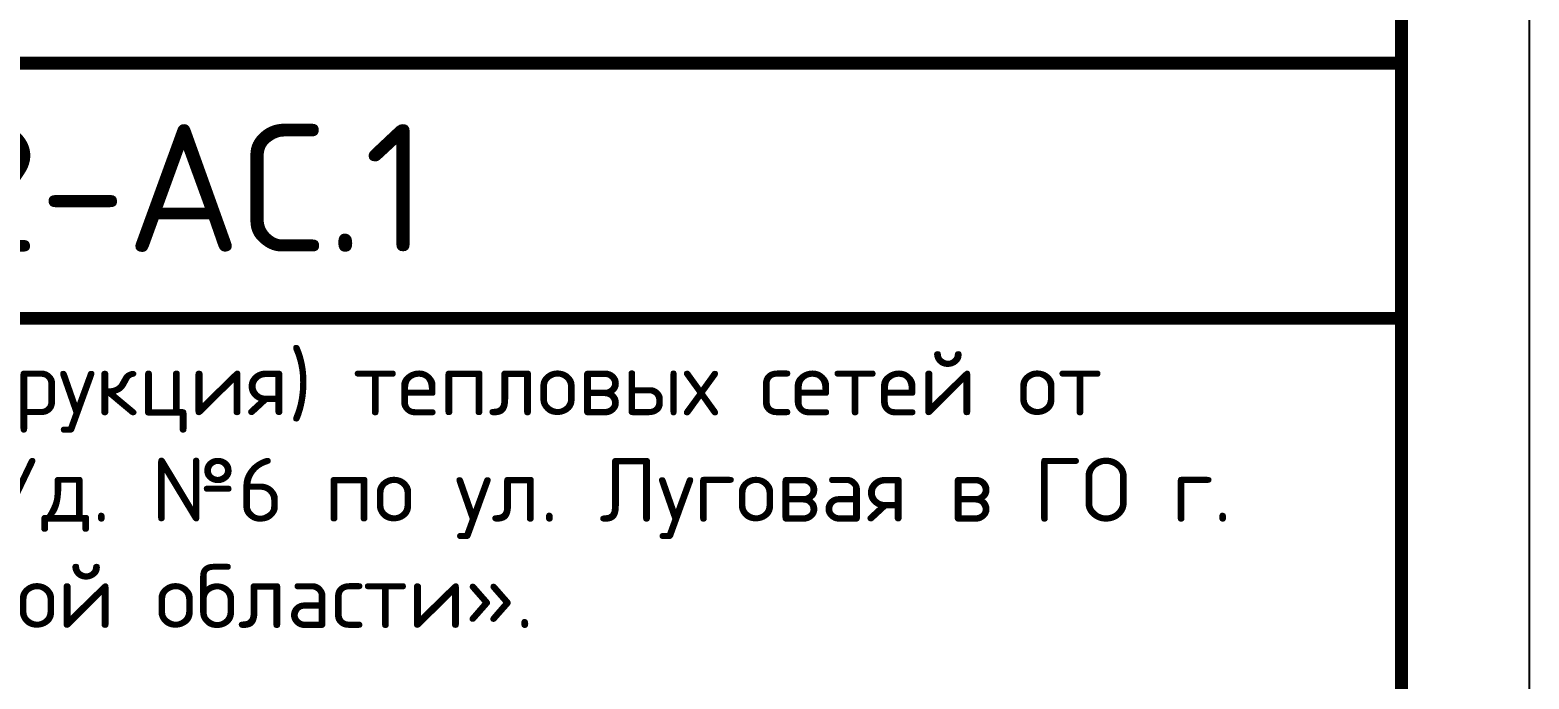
# Model space of a CAD drawing. Header units: millimetres. Extents: x 1601 to 14530, y 1157 to 3820.
# Drawn here: x 9794.7 to 9853.5, y 2861.5 to 2886.9 of the extents above; entities that cross this region are included whole.
import ezdxf

# ---------------------------------------------------------------- set-up
doc = ezdxf.new("R2010")
doc.units = ezdxf.units.MM
doc.layers.add('Размерный', color=4, linetype='Continuous', lineweight=30)
doc.styles.add('-ISOCPEUR-', font='isocpeur.TTF')

msp = doc.modelspace()

# ---------------------------------------------------------------- linework, layer by layer
msp.add_lwpolyline([(9259.4655, 3245.5891), (9853.4655, 3245.5891), (9853.4655, 2825.5891), (9259.4655, 2825.5891)], close=True)
at = {"const_width": 0.5}
msp.add_lwpolyline([(9279.4655, 3240.5891), (9848.4655, 3240.5891), (9848.4655, 2830.5891), (9279.4655, 2830.5891)], close=True, dxfattribs=at)
for points in [[(9663.4655, 2830.5891), (9663.4655, 2885.5891), (9848.4655, 2885.5891)], [(9728.4655, 2875.5891), (9848.4655, 2875.5891)]]:
    msp.add_lwpolyline(points, dxfattribs=at)

# ---------------------------------------------------------------- texts
at = {"insert": (9734.0151, 2874.2859), "char_height": 2.5, "width": 110.528844, "attachment_point": 1, "style": '-ISOCPEUR-'}
msp.add_mtext('\\pi9.87215;{\\C7;«Капитальный ремонт (реконструкция) тепловых сетей от \\P\\pi3.82692;ТК-8013 по ул. Куйбышева,д.7 до ж/д. №6 по ул. Луговая в ГО г. \\P\\pi30.38942;Рыбинск Ярославской области».}', dxfattribs=at)
at = {"layer": 'Размерный', "color": 7, "lineweight": 30, "insert": (9690.8659, 2883.1993), "char_height": 5, "width": 185, "attachment_point": 1, "style": '-ISOCPEUR-'}
msp.add_mtext('\\pi66.25,l10;0802.Р.22-АС.1', dxfattribs=at)

doc.saveas('drawing.dxf')
